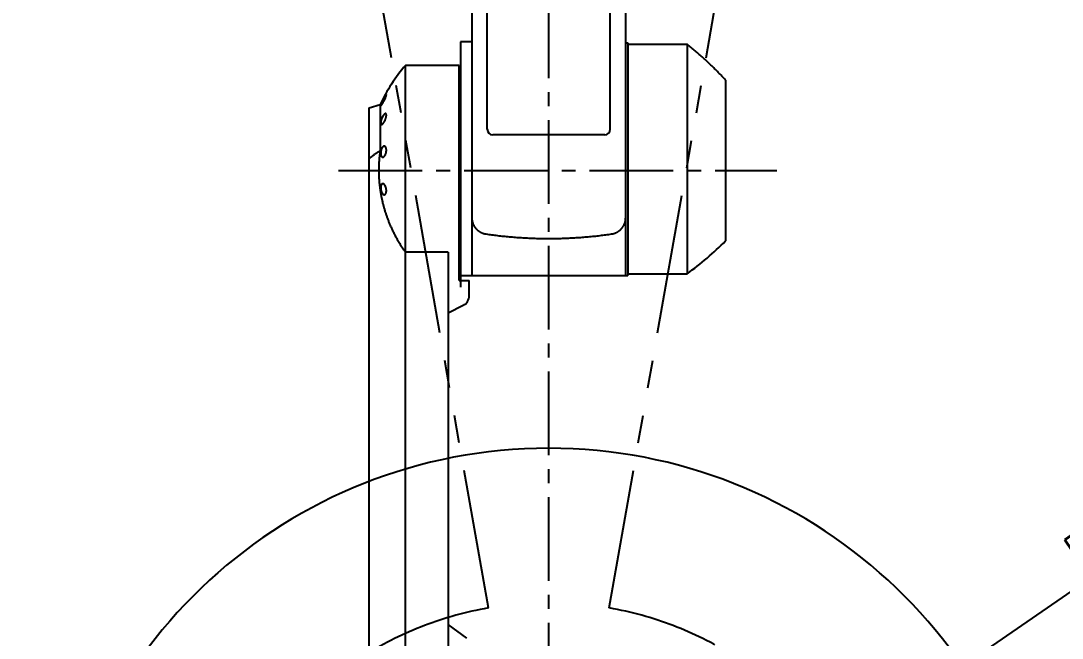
# Model space of a CAD drawing. Extents: x -15505 to -9955, y 1127 to 4348.
# Drawn here: x -14601 to -13653, y 3004 to 3566 of the extents above; entities that cross this region are included whole.
import ezdxf

# ---------------------------------------------------------------- set-up
doc = ezdxf.new("R2010")
doc.units = 0
doc.header["$LTSCALE"] = 4
doc.header["$MEASUREMENT"] = 0
doc.linetypes.add('CENTRE2', pattern=[28.575, 19.05, -3.175, 3.175, -3.175])
doc.linetypes.add('PHANTOM2', pattern=[31.75, 15.875, -3.175, 3.175, -3.175, 3.175, -3.175])
doc.layers.get('0').update_dxf_attribs({"linetype": 'CONTINUOUS'})
doc.layers.get('DEFPOINTS').update_dxf_attribs({"linetype": 'CONTINUOUS'})
for name, color, linetype in [('01', 7, 'CONTINUOUS'), ('01CENTER', 5, 'CENTRE2'), ('01HOSO', 6, 'CONTINUOUS'), ('02', 5, 'CONTINUOUS'), ('10', 1, 'CONTINUOUS')]:
    doc.layers.add(name, color=color, linetype=linetype)
doc.styles.add('BIGFONT', font='ROMANS.SHX', dxfattribs={"bigfont": 'bigfont'})
doc.dimstyles.new('L-IN', dxfattribs={"dimscale": 10, "dimtxt": 3.2, "dimasz": 2.5, "dimexe": 1, "dimexo": 1, "dimgap": 1, "dimtad": 1, "dimdec": 0, "dimtxsty": 'BIGFONT', "dimblk": 'YA-IN', "dimblk1": 'OPEN', "dimblk2": 'OPEN', "dimsah": 1, "dimcen": 0, "dimclrd": 256, "dimclre": 256, "dimclrt": 256, "dimazin": 3, "dimtp": 0.1, "dimtm": 0.2, "dimtfac": 0.625, "dimtdec": 0, "dimtmove": 0, "dimatfit": 3, "dimtolj": 1})

# ---------------------------------------------------------------- blocks, each defined once
blk = doc.blocks.new('_OPEN')
at = {"color": 0, "linetype": 'BYBLOCK'}
for p, q in [((-1, 0.167), (0, 0)), ((0, 0), (-1, -0.167)), ((0, 0), (-1, 0))]:
    blk.add_line(p, q, dxfattribs=at)
blk = doc.blocks.new('*D31')
at = {"linetype": 'BYBLOCK'}
for p, q in [((-14310.1, 3798.13), (-14322.17, 3866.54)), ((-14120, 1675), (-14120, 1555.77))]:
    blk.add_line(p, q, dxfattribs=at)
blk.add_arc((-14120, 2720), 1154.23, 101.24102, 268.75898, dxfattribs=at)
at = {"layer": 'DEFPOINTS', "color": 0, "linetype": 'BYBLOCK'}
for p in [(-14120, 4020), (-14308.37, 3788.28), (-15179.83, 3177.17), (-14175.01, 3032), (-14120, 1685)]:
    blk.add_point(p, dxfattribs=at)
at = {"linetype": 'BYBLOCK', "xscale": 25, "yscale": 25, "zscale": 25}
for p, rotation in [((-14320.43, 3856.69), 10.62051160187568), ((-14120, 1565.77), 359.3794883981237)]:
    blk.add_blockref('_OPEN', p, dxfattribs=dict(at, rotation=rotation))
at = {"linetype": 'BYBLOCK', "insert": (-15243.93, 2621.67), "char_height": 32, "attachment_point": 5, "rotation": 275, "style": 'BIGFONT'}
blk.add_mtext('\\A1;170°', dxfattribs=at)
blk = doc.blocks.new('YA-IN')
at = {"color": 0, "linetype": 'BYBLOCK'}
for p, q in [((0, 0), (-1, 0.167)), ((-1, -0.167), (0, 0)), ((0, 0), (-1, 0))]:
    blk.add_line(p, q, dxfattribs=at)
blk = doc.blocks.new('*D30')
at = {"linetype": 'BYBLOCK'}
blk.add_arc((-14120, 2720), 1262.13, 91.13492, 258.86508, dxfattribs=at)
at = {"layer": 'DEFPOINTS', "color": 0, "linetype": 'BYBLOCK'}
for p in [(-14120, 4020), (-15174.5, 3413.55), (-14199.4, 2269.7), (-14120, 1685), (-14360.46, 1356.28)]:
    blk.add_point(p, dxfattribs=at)
at = {"linetype": 'BYBLOCK', "xscale": 25, "yscale": 25, "zscale": 25}
for p, rotation in [((-14120, 3982.13), 0.5674595163755266), ((-14339.17, 1477.04), 349.432540483624)]:
    blk.add_blockref('_OPEN', p, dxfattribs=dict(at, rotation=rotation))
at = {"linetype": 'BYBLOCK', "insert": (-15403.23, 2832.27), "char_height": 32, "attachment_point": 5, "rotation": 85, "style": 'BIGFONT'}
blk.add_mtext('\\A1;170°', dxfattribs=at)
blk = doc.blocks.new('*D32')
at = {"linetype": 'BYBLOCK'}
blk.add_line((-14120, 2720), (-15328.97, 3342.37), dxfattribs=at)
at = {"layer": 'DEFPOINTS', "color": 0, "linetype": 'BYBLOCK'}
for p in [(-15351.2, 3353.81), (-14120, 2720)]:
    blk.add_point(p, dxfattribs=at)
at = {"linetype": 'BYBLOCK', "xscale": 25, "yscale": 25, "zscale": 25, "rotation": 152.7609119249374}
blk.add_blockref('_OPEN', (-15351.2, 3353.81), dxfattribs=at)
at = {"linetype": 'BYBLOCK', "insert": (-14712.58, 3054.3), "char_height": 32, "attachment_point": 5, "rotation": 332.76091, "style": 'BIGFONT'}
blk.add_mtext('\\A1;R1385', dxfattribs=at)
blk = doc.blocks.new('*D33')
at = {"linetype": 'BYBLOCK'}
blk.add_line((-14120, 2720), (-13246.71, 3320.38), dxfattribs=at)
at = {"layer": 'DEFPOINTS', "color": 0, "linetype": 'BYBLOCK'}
for p in [(-13226.11, 3334.55), (-14120, 2720)]:
    blk.add_point(p, dxfattribs=at)
at = {"linetype": 'BYBLOCK', "xscale": 25, "yscale": 25, "zscale": 25, "rotation": 34.50852298766802}
blk.add_blockref('_OPEN', (-13226.11, 3334.55), dxfattribs=at)
at = {"linetype": 'BYBLOCK', "insert": (-13588.6, 3116.89), "char_height": 32, "attachment_point": 5, "rotation": 34.50852, "style": 'BIGFONT'}
blk.add_mtext('\\A1;R1085', dxfattribs=at)
blk = doc.blocks.new('*D37')
at = {"linetype": 'BYBLOCK'}
blk.add_arc((-14120, 2720), 1262.13, 281.13492, 88.86508, dxfattribs=at)
at = {"layer": 'DEFPOINTS', "color": 0, "linetype": 'BYBLOCK'}
for p in [(-14120, 4020), (-14040.6, 2269.7), (-12961.09, 2220.09), (-14120, 1685), (-13879.54, 1356.28)]:
    blk.add_point(p, dxfattribs=at)
at = {"linetype": 'BYBLOCK', "xscale": 25, "yscale": 25, "zscale": 25}
for p, rotation in [((-14120, 3982.13), 179.4325404836243), ((-13900.83, 1477.04), 190.5674595163755)]:
    blk.add_blockref('_OPEN', p, dxfattribs=dict(at, rotation=rotation))
at = {"linetype": 'BYBLOCK', "insert": (-12836.77, 2832.27), "char_height": 32, "attachment_point": 5, "rotation": 275, "style": 'BIGFONT'}
blk.add_mtext('\\A1;170°', dxfattribs=at)
blk = doc.blocks.new('*D36')
at = {"linetype": 'BYBLOCK'}
for p, q in [((-13929.9, 3798.13), (-13917.83, 3866.54)), ((-14120, 1675), (-14120, 1555.77))]:
    blk.add_line(p, q, dxfattribs=at)
blk.add_arc((-14120, 2720), 1154.23, 271.24102, 78.75898, dxfattribs=at)
at = {"layer": 'DEFPOINTS', "color": 0, "linetype": 'BYBLOCK'}
for p in [(-14120, 4020), (-13931.63, 3788.28), (-14064.99, 3032), (-13155.66, 2085.74), (-14120, 1685)]:
    blk.add_point(p, dxfattribs=at)
at = {"linetype": 'BYBLOCK', "xscale": 25, "yscale": 25, "zscale": 25}
for p, rotation in [((-13919.57, 3856.69), 169.3794883981235), ((-14120, 1565.77), 180.6205116018764)]:
    blk.add_blockref('_OPEN', p, dxfattribs=dict(at, rotation=rotation))
at = {"linetype": 'BYBLOCK', "insert": (-12996.07, 2621.67), "char_height": 32, "attachment_point": 5, "rotation": 85, "style": 'BIGFONT'}
blk.add_mtext('\\A1;170°', dxfattribs=at)

msp = doc.modelspace()

# ---------------------------------------------------------------- linework, layer by layer
at = {"layer": '01', "linetype": 'CONTINUOUS'}
for p, q in [((-14190, 3691), (-14190, 3334.5)), ((-14050, 3691), (-14050, 3334.5)), ((-14200.5, 3547), (-14200.5, 3323.78)), ((-14190, 3547), (-14200.5, 3547)), ((-14050, 3546.21), (-14048, 3546.21)), ((-14048, 3544.71), (-13994, 3544.71)), ((-14201.5, 3525.5), (-14250.5, 3525.5)), ((-14201.5, 3330), (-14201.5, 3525.5)), ((-13959, 3512.23), (-13959, 3366)), ((-14200.5, 3507), (-14201.5, 3507)), ((-14283.5, 3487), (-14273.5, 3490)), ((-14283.5, 2804), (-14283.5, 3487)), ((-14200.5, 3353), (-14201.5, 3353)), ((-14201.5, 3330), (-14192.5, 3330)), ((-14200.5, 3334.5), (-14190, 3334.5)), ((-14192.5, 3316.04), (-14192.5, 3330)), ((-14050.12, 3334.5), (-14050.09, 3334.5)), ((-14050, 3334.5), (-14048, 3334.5)), ((-14048, 3336), (-13994, 3336)), ((-14197.84, 3307.19), (-14211.5, 3300)), ((-14211.5, 3300), (-14211.5, 3017)), ((-14194.58, 3004.5), (-14211.5, 3017))]:
    msp.add_line(p, q, dxfattribs=at)
for centre, radius, start, end in [((-14137.37, 3427), 150, 138.95568, 155.16693), ((-14171.16, 3578.1), 300, 306.19494, 315.00765), ((-14202.5, 3316.04), 10, 297.75854, 360)]:
    msp.add_arc(centre, radius, start, end, dxfattribs=at)
for points, knots in [([(-13959, 3512.23), (-13960.09, 3513.39), (-13962.27, 3515.73), (-13965.61, 3519.17), (-13968.99, 3522.56), (-13972.42, 3525.9), (-13975.9, 3529.18), (-13979.43, 3532.4), (-13983.01, 3535.57), (-13986.63, 3538.68), (-13990.29, 3541.73), (-13992.76, 3543.72), (-13994, 3544.71)], [0, 0, 0, 0, 4.792308, 9.587415, 14.377933, 19.164173, 23.946443, 28.725041, 33.500149, 38.271935, 43.04058, 47.798504, 47.798504, 47.798504, 47.798504]), ([(-14273.5, 3448.06), (-14273.51, 3448.06), (-14273.52, 3448.06), (-14273.54, 3448.07), (-14273.55, 3448.07)], [0, 0, 0, 0, 0.02327399, 0.04656266, 0.04656266, 0.04656266, 0.04656266]), ([(-14189.88, 3334.5), (-14188.29, 3334.5), (-14185.08, 3334.5), (-14180.24, 3334.49), (-14175.38, 3334.48), (-14170.54, 3334.46), (-14165.7, 3334.45), (-14160.87, 3334.43), (-14156.05, 3334.41), (-14151.23, 3334.39), (-14146.42, 3334.38), (-14141.61, 3334.37), (-14136.8, 3334.35), (-14132, 3334.34), (-14127.2, 3334.34), (-14122.4, 3334.34), (-14117.6, 3334.34), (-14112.8, 3334.34), (-14108, 3334.34), (-14103.2, 3334.35), (-14098.39, 3334.37), (-14093.58, 3334.38), (-14088.77, 3334.39), (-14083.95, 3334.41), (-14079.13, 3334.43), (-14074.3, 3334.45), (-14069.46, 3334.46), (-14064.62, 3334.48), (-14059.76, 3334.49), (-14054.92, 3334.5), (-14051.71, 3334.5), (-14050.12, 3334.5)], [0, 0, 0, 0, 4.7695, 9.642114, 14.500098, 19.345624, 24.180882, 29.0081, 33.829509, 38.647121, 43.461485, 48.272533, 53.080179, 57.884251, 62.68458, 67.482098, 72.27867, 77.076188, 81.876516, 86.680589, 91.488234, 96.299282, 101.113647, 105.931259, 110.752667, 115.579886, 120.415143, 125.26067, 130.118654, 134.991267, 139.760767, 139.760767, 139.760767, 139.760767]), ([(-14050.12, 3334.5), (-14050.12, 3334.5), (-14050.12, 3334.5), (-14050.12, 3334.5), (-14050.12, 3334.5), (-14050.11, 3334.5), (-14050.11, 3334.5), (-14050.11, 3334.5), (-14050.11, 3334.5), (-14050.11, 3334.5), (-14050.11, 3334.5), (-14050.11, 3334.5), (-14050.11, 3334.5), (-14050.1, 3334.5), (-14050.1, 3334.5), (-14050.1, 3334.5), (-14050.1, 3334.5), (-14050.1, 3334.5), (-14050.1, 3334.5), (-14050.09, 3334.5), (-14050.09, 3334.5), (-14050.09, 3334.5), (-14050.09, 3334.5), (-14050.09, 3334.5), (-14050.08, 3334.5), (-14050.08, 3334.5), (-14050.08, 3334.5), (-14050.08, 3334.5), (-14050.08, 3334.5), (-14050.08, 3334.5), (-14050.08, 3334.5), (-14050.07, 3334.5), (-14050.07, 3334.5), (-14050.07, 3334.5), (-14050.07, 3334.5), (-14050.07, 3334.5), (-14050.07, 3334.5), (-14050.07, 3334.5), (-14050.06, 3334.5), (-14050.06, 3334.5), (-14050.06, 3334.5), (-14050.06, 3334.5), (-14050.06, 3334.5), (-14050.06, 3334.5), (-14050.06, 3334.5), (-14050.06, 3334.5), (-14050.05, 3334.5), (-14050.05, 3334.5), (-14050.05, 3334.5), (-14050.05, 3334.5), (-14050.05, 3334.5), (-14050.05, 3334.5), (-14050.05, 3334.5), (-14050.04, 3334.5), (-14050.04, 3334.5), (-14050.04, 3334.5), (-14050.04, 3334.49), (-14050.04, 3334.49), (-14050.04, 3334.49), (-14050.04, 3334.49), (-14050.04, 3334.49), (-14050.03, 3334.49), (-14050.03, 3334.49), (-14050.03, 3334.49), (-14050.03, 3334.49), (-14050.03, 3334.49), (-14050.03, 3334.49), (-14050.03, 3334.49), (-14050.02, 3334.49), (-14050.02, 3334.49), (-14050.02, 3334.49), (-14050.02, 3334.49), (-14050.02, 3334.49), (-14050.02, 3334.49), (-14050.02, 3334.49), (-14050.02, 3334.49), (-14050.01, 3334.49), (-14050.01, 3334.49), (-14050.01, 3334.49), (-14050.01, 3334.49), (-14050.01, 3334.49), (-14050.01, 3334.49), (-14050.01, 3334.5), (-14050.01, 3334.5), (-14050, 3334.5), (-14050, 3334.5), (-14050, 3334.5), (-14050, 3334.5), (-14050, 3334.5), (-14050, 3334.5), (-14050, 3334.5)], [0, 0, 0, 0, 0.0012569, 0.0026044, 0.0038838, 0.0051691, 0.0065946, 0.0079023, 0.0093454, 0.0106185, 0.0120058, 0.0135166, 0.0147387, 0.0160517, 0.0174932, 0.0191424, 0.0204048, 0.0218549, 0.0236231, 0.0257516, 0.0279692, 0.0300913, 0.0320288, 0.0337493, 0.0353077, 0.0367569, 0.0381228, 0.039418, 0.0406501, 0.0423957, 0.0440469, 0.0456281, 0.0471563, 0.0486444, 0.0500984, 0.051518, 0.0529026, 0.0542517, 0.0555658, 0.056847, 0.0580973, 0.0593183, 0.0605111, 0.0620599, 0.063563, 0.0650223, 0.0664393, 0.0678153, 0.0691516, 0.070449, 0.0717102, 0.0729392, 0.0741376, 0.0755951, 0.0770102, 0.0783853, 0.0797225, 0.081024, 0.0822913, 0.083526, 0.0847297, 0.0861347, 0.0874987, 0.0888235, 0.0901106, 0.0913615, 0.0925774, 0.0939532, 0.0952847, 0.0965736, 0.0978254, 0.0990487, 0.1002506, 0.1016045, 0.1029623, 0.1042077, 0.1054067, 0.1066289, 0.1079987, 0.1093013, 0.1105319, 0.1118455, 0.1130575, 0.1142995, 0.1155423, 0.1167678, 0.1179578, 0.119233, 0.1204729, 0.1220719, 0.1220719, 0.1220719, 0.1220719])]:
    msp.add_open_spline(points, degree=3, knots=knots, dxfattribs=at)
msp.add_open_spline([(-14050.12, 3334.5), (-14050.11, 3334.5), (-14050.1, 3334.5), (-14050.09, 3334.5)], degree=3, dxfattribs=at)
at = {"layer": '01CENTER'}
for p, q in [((-14120, 1685), (-14120, 4262.08)), ((-14311.43, 3430), (-13912.32, 3430))]:
    msp.add_line(p, q, dxfattribs=at)
at = {"layer": '01HOSO', "linetype": 'CONTINUOUS'}
for p, q in [((-14176, 3467.4), (-14176, 3691)), ((-14064, 3467.4), (-14064, 3691)), ((-14048, 3546.21), (-14048, 3334.5)), ((-13994, 3544.71), (-13994, 3336)), ((-14250.5, 2766), (-14250.5, 3525.5)), ((-14273.5, 3490), (-14273.5, 3448.06)), ((-14069, 3462.4), (-14171, 3462.4)), ((-14177.17, 3372.61), (-14177.23, 3372.2)), ((-14211.5, 3355.7), (-14250.5, 3355.7)), ((-14211.5, 3355.7), (-14211.5, 3300)), ((-14211.5, 3017), (-14211.5, 2954.95))]:
    msp.add_line(p, q, dxfattribs=at)
for centre, start, end in [((-14171, 3467.4), 180, 270), ((-14069, 3467.4), 270, 0)]:
    msp.add_arc(centre, 5, start, end, dxfattribs=at)
for points, knots in [([(-14267.94, 3498.75), (-14267.94, 3498.75), (-14267.96, 3498.75), (-14267.98, 3498.74), (-14268.02, 3498.73), (-14268.06, 3498.7), (-14268.11, 3498.67), (-14268.15, 3498.62), (-14268.21, 3498.57), (-14268.27, 3498.51), (-14268.33, 3498.44), (-14268.4, 3498.36), (-14268.47, 3498.28), (-14268.54, 3498.18), (-14268.62, 3498.07), (-14268.71, 3497.96), (-14268.8, 3497.83), (-14268.89, 3497.7), (-14268.98, 3497.56), (-14269.08, 3497.41), (-14269.19, 3497.25), (-14269.29, 3497.08), (-14269.4, 3496.9), (-14269.51, 3496.72), (-14269.62, 3496.53), (-14269.74, 3496.33), (-14269.86, 3496.13), (-14269.98, 3495.92), (-14270.1, 3495.71), (-14270.22, 3495.5), (-14270.33, 3495.28), (-14270.45, 3495.06), (-14270.57, 3494.84), (-14270.68, 3494.62), (-14270.8, 3494.4), (-14270.91, 3494.19), (-14271.02, 3493.97), (-14271.09, 3493.82), (-14271.13, 3493.75)], [0, 0, 0, 0, 0.010888, 0.043661, 0.083372, 0.131023, 0.187273, 0.252484, 0.326996, 0.410987, 0.504601, 0.607994, 0.721159, 0.844213, 0.977082, 1.119761, 1.272194, 1.434163, 1.605614, 1.78624, 1.975878, 2.174114, 2.380643, 2.595112, 2.817088, 3.046039, 3.280955, 3.520871, 3.764283, 4.009977, 4.2572, 4.505444, 4.754053, 5.002294, 5.249729, 5.495741, 5.740009, 5.981987, 5.981987, 5.981987, 5.981987]), ([(-14269.79, 3493.75), (-14269.75, 3493.83), (-14269.67, 3493.98), (-14269.56, 3494.22), (-14269.44, 3494.45), (-14269.34, 3494.68), (-14269.23, 3494.9), (-14269.12, 3495.12), (-14269.02, 3495.34), (-14268.93, 3495.55), (-14268.83, 3495.76), (-14268.74, 3495.96), (-14268.66, 3496.16), (-14268.58, 3496.35), (-14268.5, 3496.53), (-14268.43, 3496.71), (-14268.36, 3496.88), (-14268.29, 3497.05), (-14268.23, 3497.2), (-14268.18, 3497.35), (-14268.12, 3497.5), (-14268.08, 3497.63), (-14268.03, 3497.76), (-14268, 3497.88), (-14267.96, 3497.99), (-14267.93, 3498.1), (-14267.91, 3498.2), (-14267.89, 3498.29), (-14267.87, 3498.37), (-14267.86, 3498.44), (-14267.85, 3498.51), (-14267.85, 3498.57), (-14267.85, 3498.62), (-14267.85, 3498.66), (-14267.86, 3498.69), (-14267.88, 3498.72), (-14267.9, 3498.74), (-14267.92, 3498.75), (-14267.93, 3498.75), (-14267.94, 3498.75)], [0, 0, 0, 0, 0.26157, 0.521041, 0.777696, 1.031021, 1.280254, 1.524982, 1.764531, 1.998536, 2.22649, 2.447972, 2.662688, 2.87023, 3.07043, 3.262913, 3.447613, 3.624289, 3.792749, 3.952992, 4.104788, 4.248173, 4.383047, 4.509337, 4.627114, 4.736259, 4.836856, 4.928896, 5.012373, 5.087413, 5.154033, 5.212402, 5.262741, 5.305379, 5.340997, 5.370707, 5.396523, 5.421498, 5.438207, 5.438207, 5.438207, 5.438207]), ([(-14271.13, 3493.75), (-14271.17, 3493.67), (-14271.25, 3493.52), (-14271.36, 3493.29), (-14271.47, 3493.06), (-14271.58, 3492.83), (-14271.68, 3492.61), (-14271.78, 3492.39), (-14271.88, 3492.18), (-14271.97, 3491.98), (-14272.06, 3491.78), (-14272.14, 3491.58), (-14272.22, 3491.39), (-14272.3, 3491.21), (-14272.37, 3491.03), (-14272.44, 3490.86), (-14272.51, 3490.7), (-14272.57, 3490.54), (-14272.63, 3490.39), (-14272.68, 3490.24), (-14272.73, 3490.1), (-14272.78, 3489.97), (-14272.82, 3489.84), (-14272.86, 3489.72), (-14272.89, 3489.61), (-14272.92, 3489.5), (-14272.95, 3489.4), (-14272.97, 3489.31), (-14272.99, 3489.22), (-14273.01, 3489.14), (-14273.02, 3489.07), (-14273.03, 3489), (-14273.03, 3488.95), (-14273.03, 3488.9), (-14273.03, 3488.85), (-14273.02, 3488.82), (-14273.01, 3488.79), (-14272.99, 3488.77), (-14272.97, 3488.75), (-14272.96, 3488.75), (-14272.95, 3488.75), (-14272.95, 3488.75)], [0, 0, 0, 0, 0.260803, 0.519053, 0.773641, 1.023684, 1.268095, 1.506478, 1.738527, 1.964194, 2.183281, 2.395575, 2.601098, 2.799621, 2.991199, 3.175719, 3.353082, 3.523352, 3.686355, 3.842144, 3.990648, 4.131743, 4.265502, 4.39178, 4.510548, 4.621805, 4.72541, 4.821405, 4.909728, 4.990316, 5.063243, 5.128478, 5.186101, 5.236279, 5.279217, 5.315394, 5.345591, 5.371195, 5.394525, 5.418569, 5.421877, 5.421877, 5.421877, 5.421877]), ([(-14272.95, 3488.75), (-14272.94, 3488.75), (-14272.92, 3488.75), (-14272.89, 3488.76), (-14272.85, 3488.78), (-14272.81, 3488.81), (-14272.77, 3488.84), (-14272.72, 3488.89), (-14272.67, 3488.94), (-14272.62, 3489), (-14272.56, 3489.06), (-14272.5, 3489.14), (-14272.43, 3489.22), (-14272.36, 3489.31), (-14272.29, 3489.41), (-14272.21, 3489.52), (-14272.13, 3489.64), (-14272.05, 3489.76), (-14271.96, 3489.89), (-14271.87, 3490.04), (-14271.77, 3490.19), (-14271.67, 3490.35), (-14271.56, 3490.52), (-14271.46, 3490.7), (-14271.35, 3490.88), (-14271.23, 3491.08), (-14271.12, 3491.28), (-14271, 3491.48), (-14270.88, 3491.69), (-14270.76, 3491.91), (-14270.64, 3492.13), (-14270.52, 3492.36), (-14270.39, 3492.58), (-14270.27, 3492.81), (-14270.15, 3493.05), (-14270.03, 3493.28), (-14269.91, 3493.52), (-14269.83, 3493.67), (-14269.79, 3493.75)], [0, 0, 0, 0, 0.024279, 0.057318, 0.096979, 0.143987, 0.19878, 0.261621, 0.332777, 0.412361, 0.500484, 0.597371, 0.703086, 0.817738, 0.941437, 1.074273, 1.216395, 1.36779, 1.528628, 1.698886, 1.878615, 2.067904, 2.266688, 2.474773, 2.69141, 2.915968, 3.147451, 3.385053, 3.628197, 3.876329, 4.128901, 4.385116, 4.644339, 4.90561, 5.168463, 5.432173, 5.695894, 5.958898, 5.958898, 5.958898, 5.958898]), ([(-14268.62, 3481.67), (-14268.63, 3481.67), (-14268.67, 3481.67), (-14268.74, 3481.66), (-14268.83, 3481.64), (-14268.93, 3481.61), (-14269.02, 3481.57), (-14269.12, 3481.52), (-14269.23, 3481.46), (-14269.33, 3481.39), (-14269.44, 3481.31), (-14269.56, 3481.22), (-14269.67, 3481.11), (-14269.79, 3481), (-14269.91, 3480.88), (-14270.02, 3480.75), (-14270.14, 3480.61), (-14270.26, 3480.46), (-14270.38, 3480.31), (-14270.5, 3480.15), (-14270.62, 3479.98), (-14270.74, 3479.81), (-14270.85, 3479.63), (-14270.97, 3479.45), (-14271.08, 3479.26), (-14271.19, 3479.07), (-14271.29, 3478.88), (-14271.4, 3478.68), (-14271.5, 3478.49), (-14271.6, 3478.29), (-14271.69, 3478.09), (-14271.79, 3477.89), (-14271.88, 3477.69), (-14271.96, 3477.48), (-14272.05, 3477.28), (-14272.13, 3477.08), (-14272.21, 3476.87), (-14272.26, 3476.74), (-14272.28, 3476.67)], [0, 0, 0, 0, 0.037561, 0.123604, 0.215115, 0.312916, 0.417648, 0.529785, 0.6498, 0.777924, 0.91432, 1.059095, 1.21229, 1.373821, 1.543446, 1.720536, 1.904541, 2.094836, 2.290781, 2.491909, 2.697267, 2.906152, 3.118055, 3.332551, 3.549272, 3.767658, 3.987443, 4.208169, 4.429567, 4.651339, 4.87323, 5.095, 5.316339, 5.53723, 5.757439, 5.976675, 6.194898, 6.411801, 6.411801, 6.411801, 6.411801]), ([(-14268.62, 3476.67), (-14268.59, 3476.74), (-14268.54, 3476.89), (-14268.46, 3477.1), (-14268.39, 3477.32), (-14268.32, 3477.53), (-14268.26, 3477.74), (-14268.2, 3477.95), (-14268.15, 3478.15), (-14268.1, 3478.35), (-14268.06, 3478.55), (-14268.02, 3478.74), (-14267.98, 3478.92), (-14267.95, 3479.11), (-14267.92, 3479.28), (-14267.9, 3479.45), (-14267.88, 3479.62), (-14267.86, 3479.78), (-14267.85, 3479.94), (-14267.85, 3480.09), (-14267.85, 3480.24), (-14267.85, 3480.37), (-14267.86, 3480.51), (-14267.87, 3480.63), (-14267.89, 3480.76), (-14267.91, 3480.87), (-14267.93, 3480.98), (-14267.96, 3481.08), (-14267.99, 3481.17), (-14268.03, 3481.26), (-14268.07, 3481.34), (-14268.12, 3481.41), (-14268.17, 3481.47), (-14268.23, 3481.53), (-14268.29, 3481.57), (-14268.35, 3481.61), (-14268.42, 3481.64), (-14268.5, 3481.66), (-14268.56, 3481.67), (-14268.6, 3481.67), (-14268.62, 3481.67)], [0, 0, 0, 0, 0.233385, 0.463621, 0.690286, 0.913241, 1.132016, 1.346419, 1.556391, 1.761837, 1.962336, 2.157534, 2.347497, 2.532119, 2.711245, 2.884944, 3.052976, 3.215366, 3.37206, 3.522913, 3.668037, 3.807294, 3.940699, 4.068309, 4.19004, 4.30605, 4.416359, 4.521071, 4.620434, 4.7146, 4.803975, 4.888965, 4.970116, 5.048197, 5.124009, 5.198623, 5.273146, 5.348777, 5.426767, 5.470697, 5.470697, 5.470697, 5.470697]), ([(-14272.28, 3476.67), (-14272.31, 3476.6), (-14272.36, 3476.46), (-14272.43, 3476.26), (-14272.49, 3476.06), (-14272.55, 3475.86), (-14272.61, 3475.66), (-14272.67, 3475.46), (-14272.72, 3475.27), (-14272.77, 3475.08), (-14272.81, 3474.89), (-14272.85, 3474.71), (-14272.89, 3474.53), (-14272.92, 3474.35), (-14272.95, 3474.18), (-14272.97, 3474.01), (-14272.99, 3473.84), (-14273.01, 3473.68), (-14273.02, 3473.53), (-14273.03, 3473.38), (-14273.03, 3473.23), (-14273.03, 3473.09), (-14273.03, 3472.96), (-14273.02, 3472.83), (-14273.01, 3472.71), (-14273, 3472.59), (-14272.98, 3472.48), (-14272.96, 3472.38), (-14272.93, 3472.28), (-14272.9, 3472.19), (-14272.86, 3472.1), (-14272.83, 3472.03), (-14272.78, 3471.96), (-14272.74, 3471.89), (-14272.69, 3471.84), (-14272.64, 3471.79), (-14272.58, 3471.75), (-14272.52, 3471.72), (-14272.45, 3471.69), (-14272.38, 3471.68), (-14272.33, 3471.67), (-14272.29, 3471.67), (-14272.28, 3471.67)], [0, 0, 0, 0, 0.219268, 0.435693, 0.649002, 0.859214, 1.066057, 1.269407, 1.469216, 1.665191, 1.857345, 2.045464, 2.229332, 2.408959, 2.584055, 2.754531, 2.920292, 3.081063, 3.236851, 3.387466, 3.532734, 3.672684, 3.807111, 3.935989, 4.059321, 4.176987, 4.289105, 4.395683, 4.496768, 4.592593, 4.683305, 4.769234, 4.85071, 4.928175, 5.002313, 5.073773, 5.143354, 5.212051, 5.280847, 5.35086, 5.423169, 5.451949, 5.451949, 5.451949, 5.451949]), ([(-14272.28, 3471.67), (-14272.27, 3471.67), (-14272.23, 3471.67), (-14272.16, 3471.68), (-14272.07, 3471.7), (-14271.99, 3471.73), (-14271.89, 3471.76), (-14271.8, 3471.81), (-14271.7, 3471.87), (-14271.6, 3471.93), (-14271.5, 3472.01), (-14271.39, 3472.1), (-14271.28, 3472.2), (-14271.16, 3472.3), (-14271.05, 3472.42), (-14270.93, 3472.55), (-14270.81, 3472.69), (-14270.69, 3472.83), (-14270.57, 3472.99), (-14270.45, 3473.15), (-14270.33, 3473.32), (-14270.2, 3473.5), (-14270.08, 3473.69), (-14269.96, 3473.88), (-14269.84, 3474.07), (-14269.73, 3474.28), (-14269.61, 3474.48), (-14269.5, 3474.69), (-14269.39, 3474.91), (-14269.28, 3475.12), (-14269.17, 3475.34), (-14269.07, 3475.56), (-14268.97, 3475.78), (-14268.88, 3476.01), (-14268.79, 3476.23), (-14268.7, 3476.45), (-14268.65, 3476.6), (-14268.62, 3476.67)], [0, 0, 0, 0, 0.046857, 0.126789, 0.211875, 0.302936, 0.400667, 0.505639, 0.61846, 0.739539, 0.869345, 1.008135, 1.1561, 1.313147, 1.478901, 1.653069, 1.835101, 2.024692, 2.221433, 2.425039, 2.634984, 2.85077, 3.071927, 3.297847, 3.527943, 3.761669, 3.998421, 4.237464, 4.478395, 4.720526, 4.963272, 5.206097, 5.448372, 5.689728, 5.92953, 6.16746, 6.402931, 6.402931, 6.402931, 6.402931]), ([(-14269.79, 3452.08), (-14269.81, 3452.08), (-14269.86, 3452.08), (-14269.96, 3452.07), (-14270.08, 3452.05), (-14270.2, 3452.02), (-14270.32, 3451.98), (-14270.45, 3451.92), (-14270.57, 3451.86), (-14270.69, 3451.78), (-14270.81, 3451.7), (-14270.92, 3451.6), (-14271.04, 3451.5), (-14271.15, 3451.39), (-14271.26, 3451.28), (-14271.37, 3451.15), (-14271.47, 3451.02), (-14271.57, 3450.89), (-14271.67, 3450.74), (-14271.77, 3450.59), (-14271.86, 3450.44), (-14271.95, 3450.28), (-14272.04, 3450.12), (-14272.12, 3449.95), (-14272.2, 3449.78), (-14272.27, 3449.61), (-14272.35, 3449.43), (-14272.42, 3449.24), (-14272.48, 3449.06), (-14272.55, 3448.87), (-14272.61, 3448.68), (-14272.66, 3448.49), (-14272.71, 3448.29), (-14272.76, 3448.09), (-14272.81, 3447.89), (-14272.85, 3447.69), (-14272.88, 3447.49), (-14272.92, 3447.29), (-14272.94, 3447.15), (-14272.95, 3447.08)], [0, 0, 0, 0, 0.049319, 0.169181, 0.291807, 0.417813, 0.547538, 0.68122, 0.818906, 0.960434, 1.105834, 1.255006, 1.407991, 1.564641, 1.724919, 1.888685, 2.05577, 2.226113, 2.39947, 2.575808, 2.754921, 2.936685, 3.121031, 3.30772, 3.49676, 3.687949, 3.881165, 4.076373, 4.273305, 4.471966, 4.672154, 4.873668, 5.076486, 5.280273, 5.484953, 5.690308, 5.896003, 6.101988, 6.307881, 6.307881, 6.307881, 6.307881]), ([(-14267.94, 3447.08), (-14267.93, 3447.15), (-14267.91, 3447.29), (-14267.89, 3447.49), (-14267.87, 3447.69), (-14267.86, 3447.9), (-14267.85, 3448.1), (-14267.85, 3448.3), (-14267.85, 3448.49), (-14267.85, 3448.69), (-14267.86, 3448.88), (-14267.88, 3449.07), (-14267.89, 3449.25), (-14267.92, 3449.44), (-14267.94, 3449.61), (-14267.97, 3449.79), (-14268.01, 3449.96), (-14268.05, 3450.13), (-14268.09, 3450.29), (-14268.14, 3450.45), (-14268.19, 3450.6), (-14268.25, 3450.75), (-14268.31, 3450.89), (-14268.38, 3451.03), (-14268.45, 3451.16), (-14268.53, 3451.28), (-14268.61, 3451.4), (-14268.69, 3451.51), (-14268.78, 3451.61), (-14268.87, 3451.7), (-14268.96, 3451.78), (-14269.06, 3451.85), (-14269.16, 3451.92), (-14269.27, 3451.97), (-14269.38, 3452.01), (-14269.49, 3452.05), (-14269.6, 3452.07), (-14269.7, 3452.08), (-14269.77, 3452.08), (-14269.79, 3452.08)], [0, 0, 0, 0, 0.207143, 0.41286, 0.616877, 0.819258, 1.019738, 1.218205, 1.414652, 1.608788, 1.800675, 1.990114, 2.176941, 2.361189, 2.542571, 2.721095, 2.896612, 3.068924, 3.238059, 3.403756, 3.566, 3.724672, 3.879619, 4.030883, 4.178293, 4.321921, 4.461736, 4.597785, 4.730235, 4.859176, 4.984941, 5.107766, 5.228114, 5.346443, 5.463312, 5.579378, 5.695269, 5.811803, 5.880358, 5.880358, 5.880358, 5.880358]), ([(-14283.5, 3440.6), (-14283.31, 3440.78), (-14282.91, 3441.17), (-14282.27, 3441.75), (-14281.58, 3442.35), (-14280.83, 3442.97), (-14280.02, 3443.62), (-14279.14, 3444.29), (-14278.19, 3444.99), (-14277.16, 3445.72), (-14276.04, 3446.48), (-14274.83, 3447.27), (-14273.98, 3447.79), (-14273.55, 3448.07)], [0, 0, 0, 0, 0.810757, 1.670569, 2.583721, 3.554877, 4.589155, 5.692117, 6.869829, 8.128914, 9.476621, 10.920866, 12.470487, 12.470487, 12.470487, 12.470487]), ([(-14273.5, 3448.06), (-14273.56, 3447.64), (-14273.68, 3446.81), (-14273.85, 3445.55), (-14274, 3444.28), (-14274.14, 3443.01), (-14274.27, 3441.74), (-14274.38, 3440.46), (-14274.49, 3439.18), (-14274.57, 3437.89), (-14274.65, 3436.6), (-14274.71, 3435.31), (-14274.76, 3434.01), (-14274.8, 3432.72), (-14274.82, 3431.42), (-14274.83, 3430.12), (-14274.82, 3428.82), (-14274.8, 3427.52), (-14274.77, 3426.22), (-14274.72, 3424.92), (-14274.66, 3423.63), (-14274.59, 3422.34), (-14274.5, 3421.05), (-14274.4, 3419.77), (-14274.29, 3418.49), (-14274.16, 3417.22), (-14274.03, 3415.95), (-14273.88, 3414.68), (-14273.71, 3413.42), (-14273.54, 3412.17), (-14273.35, 3410.91), (-14273.15, 3409.66), (-14272.93, 3408.41), (-14272.71, 3407.17), (-14272.47, 3405.92), (-14272.21, 3404.68), (-14271.95, 3403.44), (-14271.67, 3402.19), (-14271.38, 3400.95), (-14271.07, 3399.7), (-14270.75, 3398.44), (-14270.42, 3397.19), (-14270.06, 3395.92), (-14269.7, 3394.65), (-14269.31, 3393.37), (-14268.91, 3392.08), (-14268.48, 3390.78), (-14268.04, 3389.46), (-14267.58, 3388.14), (-14267.09, 3386.79), (-14266.58, 3385.43), (-14266.05, 3384.05), (-14265.49, 3382.65), (-14264.9, 3381.23), (-14264.28, 3379.78), (-14263.62, 3378.3), (-14262.93, 3376.8), (-14262.21, 3375.27), (-14261.44, 3373.7), (-14260.62, 3372.1), (-14259.76, 3370.46), (-14258.84, 3368.78), (-14257.87, 3367.06), (-14256.83, 3365.29), (-14255.72, 3363.47), (-14254.54, 3361.6), (-14253.28, 3359.67), (-14251.93, 3357.69), (-14250.98, 3356.37), (-14250.5, 3355.7)], [0, 0, 0, 0, 1.26874, 2.539803, 3.813474, 5.090034, 6.369728, 7.652619, 8.938702, 10.227836, 11.519829, 12.814349, 14.11103, 15.409388, 16.708937, 18.009097, 19.309323, 20.609014, 21.90764, 23.204651, 24.499607, 25.792072, 27.081757, 28.368392, 29.651876, 30.932134, 32.209273, 33.483425, 34.754903, 36.024043, 37.291355, 38.557364, 39.822761, 41.088243, 42.354665, 43.622881, 44.893897, 46.168712, 47.448472, 48.734318, 50.027531, 51.329397, 52.641335, 53.964783, 55.301309, 56.65252, 58.02015, 59.405997, 60.811991, 62.240149, 63.692635, 65.17172, 66.679855, 68.219613, 69.793796, 71.405337, 73.057468, 74.75356, 76.497377, 78.292849, 80.144326, 82.056457, 84.034488, 86.083842, 88.210019, 90.421311, 92.72475, 95.118814, 97.600492, 97.600492, 97.600492, 97.600492]), ([(-14272.95, 3447.08), (-14272.95, 3447.02), (-14272.97, 3446.88), (-14272.99, 3446.68), (-14273.01, 3446.48), (-14273.02, 3446.28), (-14273.03, 3446.09), (-14273.03, 3445.89), (-14273.03, 3445.7), (-14273.03, 3445.5), (-14273.02, 3445.31), (-14273.01, 3445.13), (-14272.99, 3444.94), (-14272.97, 3444.76), (-14272.95, 3444.59), (-14272.92, 3444.42), (-14272.89, 3444.25), (-14272.85, 3444.09), (-14272.81, 3443.93), (-14272.77, 3443.77), (-14272.72, 3443.63), (-14272.67, 3443.48), (-14272.61, 3443.35), (-14272.55, 3443.21), (-14272.49, 3443.09), (-14272.43, 3442.97), (-14272.36, 3442.86), (-14272.28, 3442.75), (-14272.21, 3442.65), (-14272.13, 3442.56), (-14272.04, 3442.47), (-14271.95, 3442.39), (-14271.86, 3442.32), (-14271.77, 3442.26), (-14271.67, 3442.21), (-14271.57, 3442.16), (-14271.47, 3442.13), (-14271.36, 3442.1), (-14271.25, 3442.09), (-14271.17, 3442.08), (-14271.13, 3442.08), (-14271.13, 3442.08)], [0, 0, 0, 0, 0.202231, 0.403754, 0.604181, 0.803455, 1.001221, 1.197213, 1.391326, 1.583142, 1.772575, 1.9594, 2.14335, 2.324475, 2.502438, 2.676873, 2.847587, 3.014676, 3.178159, 3.33785, 3.49363, 3.645581, 3.793574, 3.937704, 4.077993, 4.214427, 4.347198, 4.476341, 4.602044, 4.724522, 4.843942, 4.960679, 5.075012, 5.187386, 5.298291, 5.408231, 5.517885, 5.627851, 5.738927, 5.851894, 5.858108, 5.858108, 5.858108, 5.858108]), ([(-14271.13, 3442.08), (-14271.09, 3442.08), (-14271.02, 3442.08), (-14270.9, 3442.1), (-14270.78, 3442.13), (-14270.66, 3442.17), (-14270.54, 3442.21), (-14270.42, 3442.27), (-14270.29, 3442.34), (-14270.17, 3442.43), (-14270.05, 3442.52), (-14269.93, 3442.62), (-14269.81, 3442.73), (-14269.69, 3442.85), (-14269.58, 3442.98), (-14269.47, 3443.12), (-14269.35, 3443.26), (-14269.25, 3443.41), (-14269.14, 3443.57), (-14269.04, 3443.74), (-14268.94, 3443.91), (-14268.85, 3444.09), (-14268.76, 3444.27), (-14268.67, 3444.46), (-14268.59, 3444.65), (-14268.51, 3444.84), (-14268.44, 3445.04), (-14268.37, 3445.24), (-14268.3, 3445.44), (-14268.24, 3445.64), (-14268.18, 3445.84), (-14268.13, 3446.05), (-14268.08, 3446.26), (-14268.04, 3446.46), (-14268, 3446.67), (-14267.97, 3446.88), (-14267.95, 3447.01), (-14267.94, 3447.08)], [0, 0, 0, 0, 0.109461, 0.228464, 0.351263, 0.478303, 0.60976, 0.745948, 0.887045, 1.033385, 1.185143, 1.342308, 1.504808, 1.672578, 1.845427, 2.023097, 2.205461, 2.392106, 2.582808, 2.777162, 2.974852, 3.175549, 3.378806, 3.584397, 3.791829, 4.0009, 4.211192, 4.422396, 4.63429, 4.846454, 5.058794, 5.270921, 5.48267, 5.693878, 5.904184, 6.113577, 6.321754, 6.321754, 6.321754, 6.321754]), ([(-14271.13, 3417.92), (-14271.13, 3417.92), (-14271.17, 3417.92), (-14271.25, 3417.91), (-14271.36, 3417.9), (-14271.47, 3417.87), (-14271.57, 3417.84), (-14271.67, 3417.79), (-14271.77, 3417.74), (-14271.86, 3417.68), (-14271.95, 3417.61), (-14272.04, 3417.53), (-14272.13, 3417.44), (-14272.21, 3417.35), (-14272.28, 3417.25), (-14272.36, 3417.14), (-14272.43, 3417.03), (-14272.49, 3416.91), (-14272.55, 3416.79), (-14272.61, 3416.65), (-14272.67, 3416.52), (-14272.72, 3416.37), (-14272.77, 3416.23), (-14272.81, 3416.07), (-14272.85, 3415.91), (-14272.89, 3415.75), (-14272.92, 3415.58), (-14272.95, 3415.41), (-14272.97, 3415.23), (-14272.99, 3415.06), (-14273.01, 3414.87), (-14273.02, 3414.69), (-14273.03, 3414.5), (-14273.03, 3414.3), (-14273.03, 3414.11), (-14273.03, 3413.91), (-14273.02, 3413.72), (-14273.01, 3413.52), (-14272.99, 3413.32), (-14272.97, 3413.12), (-14272.95, 3412.98), (-14272.95, 3412.92)], [0, 0, 0, 0, 0.00636, 0.119338, 0.230424, 0.340401, 0.450066, 0.560017, 0.670935, 0.783323, 0.897671, 1.014422, 1.133857, 1.25635, 1.38207, 1.511229, 1.644017, 1.780466, 1.92077, 2.064916, 2.212925, 2.364891, 2.52068, 2.680372, 2.843869, 3.011021, 3.181873, 3.356174, 3.533854, 3.714794, 3.898683, 4.085499, 4.274941, 4.466759, 4.660864, 4.856854, 5.054647, 5.253991, 5.454449, 5.655919, 5.858108, 5.858108, 5.858108, 5.858108]), ([(-14267.94, 3412.92), (-14267.95, 3412.99), (-14267.97, 3413.12), (-14268, 3413.33), (-14268.04, 3413.54), (-14268.08, 3413.74), (-14268.13, 3413.95), (-14268.18, 3414.16), (-14268.24, 3414.36), (-14268.3, 3414.56), (-14268.37, 3414.76), (-14268.44, 3414.96), (-14268.51, 3415.16), (-14268.59, 3415.35), (-14268.67, 3415.54), (-14268.76, 3415.73), (-14268.85, 3415.91), (-14268.94, 3416.09), (-14269.04, 3416.26), (-14269.14, 3416.43), (-14269.25, 3416.59), (-14269.35, 3416.74), (-14269.47, 3416.88), (-14269.58, 3417.02), (-14269.69, 3417.15), (-14269.81, 3417.27), (-14269.93, 3417.38), (-14270.05, 3417.48), (-14270.17, 3417.57), (-14270.29, 3417.66), (-14270.42, 3417.73), (-14270.54, 3417.79), (-14270.66, 3417.83), (-14270.78, 3417.87), (-14270.9, 3417.9), (-14271.02, 3417.92), (-14271.09, 3417.92), (-14271.13, 3417.92)], [0, 0, 0, 0, 0.208198, 0.41762, 0.627928, 0.839121, 1.05087, 1.263002, 1.475352, 1.687523, 1.899425, 2.110636, 2.320934, 2.530014, 2.737451, 2.943049, 3.146312, 3.347014, 3.54471, 3.739069, 3.929776, 4.116424, 4.298792, 4.476464, 4.649315, 4.817087, 4.979588, 5.136754, 5.288512, 5.434851, 5.575948, 5.712135, 5.843589, 5.970628, 6.093427, 6.212433, 6.321755, 6.321755, 6.321755, 6.321755]), ([(-14272.95, 3412.92), (-14272.94, 3412.85), (-14272.92, 3412.71), (-14272.88, 3412.51), (-14272.85, 3412.31), (-14272.81, 3412.11), (-14272.76, 3411.91), (-14272.71, 3411.71), (-14272.66, 3411.51), (-14272.61, 3411.32), (-14272.55, 3411.13), (-14272.48, 3410.94), (-14272.42, 3410.76), (-14272.35, 3410.57), (-14272.27, 3410.39), (-14272.2, 3410.22), (-14272.12, 3410.05), (-14272.04, 3409.88), (-14271.95, 3409.72), (-14271.86, 3409.56), (-14271.77, 3409.41), (-14271.67, 3409.26), (-14271.57, 3409.11), (-14271.47, 3408.98), (-14271.37, 3408.85), (-14271.26, 3408.72), (-14271.15, 3408.61), (-14271.04, 3408.5), (-14270.92, 3408.4), (-14270.81, 3408.3), (-14270.69, 3408.22), (-14270.57, 3408.14), (-14270.45, 3408.08), (-14270.32, 3408.03), (-14270.2, 3407.98), (-14270.08, 3407.95), (-14269.96, 3407.93), (-14269.86, 3407.92), (-14269.81, 3407.92), (-14269.79, 3407.92)], [0, 0, 0, 0, 0.205881, 0.411857, 0.61754, 0.822883, 1.027553, 1.231328, 1.434137, 1.635641, 1.835818, 2.03447, 2.231391, 2.42659, 2.619797, 2.810977, 3.000009, 3.18669, 3.371028, 3.552785, 3.731891, 3.908223, 4.081573, 4.251911, 4.418991, 4.582753, 4.743027, 4.899673, 5.052655, 5.201827, 5.347227, 5.488752, 5.626434, 5.760111, 5.88983, 6.015834, 6.13846, 6.25832, 6.307882, 6.307882, 6.307882, 6.307882]), ([(-14269.79, 3407.92), (-14269.77, 3407.92), (-14269.7, 3407.92), (-14269.6, 3407.93), (-14269.49, 3407.95), (-14269.38, 3407.99), (-14269.27, 3408.03), (-14269.16, 3408.08), (-14269.06, 3408.15), (-14268.96, 3408.22), (-14268.87, 3408.3), (-14268.78, 3408.39), (-14268.69, 3408.49), (-14268.61, 3408.6), (-14268.53, 3408.72), (-14268.45, 3408.84), (-14268.38, 3408.97), (-14268.31, 3409.1), (-14268.25, 3409.25), (-14268.19, 3409.39), (-14268.14, 3409.55), (-14268.09, 3409.71), (-14268.05, 3409.87), (-14268.01, 3410.04), (-14267.97, 3410.21), (-14267.94, 3410.39), (-14267.92, 3410.56), (-14267.89, 3410.75), (-14267.88, 3410.93), (-14267.86, 3411.12), (-14267.85, 3411.31), (-14267.85, 3411.51), (-14267.85, 3411.7), (-14267.85, 3411.9), (-14267.86, 3412.1), (-14267.87, 3412.31), (-14267.89, 3412.51), (-14267.91, 3412.71), (-14267.93, 3412.85), (-14267.94, 3412.92)], [0, 0, 0, 0, 0.068311, 0.18484, 0.300725, 0.416783, 0.533643, 0.651961, 0.772298, 0.89511, 1.02086, 1.149785, 1.282219, 1.418251, 1.558048, 1.701658, 1.849047, 2.000291, 2.155223, 2.313879, 2.476101, 2.641759, 2.810864, 2.983209, 3.158923, 3.337805, 3.519489, 3.703633, 3.890333, 4.079741, 4.271641, 4.465785, 4.662219, 4.860671, 5.061137, 5.263509, 5.467519, 5.673225, 5.880358, 5.880358, 5.880358, 5.880358]), ([(-14190, 3386.65), (-14190, 3386.48), (-14189.99, 3386.15), (-14189.97, 3385.66), (-14189.92, 3385.16), (-14189.86, 3384.66), (-14189.78, 3384.17), (-14189.68, 3383.67), (-14189.56, 3383.18), (-14189.42, 3382.68), (-14189.27, 3382.2), (-14189.09, 3381.71), (-14188.9, 3381.23), (-14188.69, 3380.75), (-14188.47, 3380.28), (-14188.22, 3379.82), (-14187.96, 3379.36), (-14187.68, 3378.91), (-14187.39, 3378.48), (-14187.08, 3378.05), (-14186.75, 3377.63), (-14186.41, 3377.22), (-14186.05, 3376.83), (-14185.68, 3376.45), (-14185.3, 3376.08), (-14184.9, 3375.72), (-14184.49, 3375.38), (-14184.07, 3375.05), (-14183.64, 3374.74), (-14183.2, 3374.44), (-14182.74, 3374.16), (-14182.28, 3373.9), (-14181.8, 3373.65), (-14181.32, 3373.42), (-14180.83, 3373.2), (-14180.34, 3373), (-14179.83, 3372.83), (-14179.32, 3372.66), (-14178.81, 3372.52), (-14178.28, 3372.39), (-14177.76, 3372.29), (-14177.41, 3372.23), (-14177.23, 3372.2)], [0, 0, 0, 0, 0.493107, 0.988789, 1.486918, 1.987365, 2.490147, 2.99564, 3.50404, 4.01507, 4.528474, 5.044184, 5.562197, 6.082578, 6.605059, 7.12892, 7.653967, 8.180468, 8.708418, 9.237639, 9.767691, 10.298108, 10.829108, 11.361035, 11.893556, 12.426238, 12.959061, 13.49216, 14.025887, 14.560298, 15.094741, 15.628957, 16.16334, 16.698071, 17.233072, 17.768164, 18.303137, 18.838128, 19.37346, 19.90895, 20.444149, 20.978591, 20.978591, 20.978591, 20.978591]), ([(-14062.77, 3372.2), (-14062.59, 3372.23), (-14062.24, 3372.29), (-14061.72, 3372.39), (-14061.19, 3372.52), (-14060.68, 3372.66), (-14060.17, 3372.83), (-14059.66, 3373), (-14059.17, 3373.2), (-14058.68, 3373.42), (-14058.2, 3373.65), (-14057.72, 3373.9), (-14057.26, 3374.16), (-14056.8, 3374.44), (-14056.36, 3374.74), (-14055.93, 3375.05), (-14055.51, 3375.38), (-14055.1, 3375.72), (-14054.7, 3376.08), (-14054.32, 3376.45), (-14053.95, 3376.83), (-14053.59, 3377.22), (-14053.25, 3377.63), (-14052.92, 3378.05), (-14052.61, 3378.48), (-14052.32, 3378.91), (-14052.04, 3379.36), (-14051.78, 3379.82), (-14051.53, 3380.28), (-14051.31, 3380.75), (-14051.1, 3381.23), (-14050.91, 3381.71), (-14050.73, 3382.2), (-14050.58, 3382.68), (-14050.44, 3383.18), (-14050.32, 3383.67), (-14050.22, 3384.17), (-14050.14, 3384.66), (-14050.08, 3385.16), (-14050.03, 3385.66), (-14050.01, 3386.15), (-14050, 3386.48), (-14050, 3386.65)], [0, 0, 0, 0, 0.534442, 1.069641, 1.605131, 2.140463, 2.675455, 3.210428, 3.745521, 4.280521, 4.815252, 5.349635, 5.883851, 6.418294, 6.952705, 7.486432, 8.019531, 8.552354, 9.085036, 9.617557, 10.149484, 10.680484, 11.2109, 11.740953, 12.270174, 12.798124, 13.324624, 13.84967, 14.373531, 14.896012, 15.416394, 15.934406, 16.450117, 16.963522, 17.474552, 17.982951, 18.488444, 18.991225, 19.491673, 19.989802, 20.485484, 20.978591, 20.978591, 20.978591, 20.978591]), ([(-14177.23, 3372.2), (-14175.49, 3371.95), (-14172, 3371.45), (-14166.72, 3370.78), (-14161.37, 3370.18), (-14155.97, 3369.66), (-14150.53, 3369.2), (-14145.03, 3368.82), (-14139.51, 3368.52), (-14133.95, 3368.29), (-14128.38, 3368.13), (-14122.79, 3368.05), (-14117.21, 3368.05), (-14111.62, 3368.13), (-14106.05, 3368.29), (-14100.49, 3368.52), (-14094.97, 3368.82), (-14089.47, 3369.2), (-14084.03, 3369.66), (-14078.63, 3370.18), (-14073.28, 3370.78), (-14068, 3371.45), (-14064.51, 3371.95), (-14062.77, 3372.2)], [0, 0, 0, 0, 5.268279, 10.59343, 15.971886, 21.39884, 26.86842, 32.374632, 37.911512, 43.472692, 49.050874, 54.638492, 60.229002, 65.81662, 71.394801, 76.955981, 82.492862, 87.999074, 93.468654, 98.895607, 104.274063, 109.599215, 114.867494, 114.867494, 114.867494, 114.867494])]:
    msp.add_open_spline(points, degree=3, knots=knots, dxfattribs=at)
at = {"layer": '10', "linetype": 'PHANTOM2', "ltscale": 2}
for p, q in [((-14175.01, 3032), (-14308.37, 3788.28)), ((-14064.99, 3032), (-13931.63, 3788.28))]:
    msp.add_line(p, q, dxfattribs=at)
at = {"layer": '10'}
for radius in [1384.76, 457.25]:
    msp.add_arc((-14120, 2720), radius, 280, 260, dxfattribs=at)
at = {"layer": '10', "linetype": 'PHANTOM2', "ltscale": 2}
for radius in [1084.76, 316.81]:
    msp.add_arc((-14120, 2720), radius, 100, 80, dxfattribs=at)

# ---------------------------------------------------------------- dimensions: what is measured, and where the dimension line sits
at = {"layer": '02'}
for base, line1, picture, middle in [((-15174.5, 3413.55), ((-14199.4, 2269.7), (-14360.46, 1356.28)), '*D30', (-15403.23, 2832.27)), ((-15179.83, 3177.17), ((-14175.01, 3032), (-14308.37, 3788.28)), '*D31', (-15243.93, 2621.67)), ((-12961.09, 2220.09), ((-14040.6, 2269.7), (-13879.54, 1356.28)), '*D37', (-12836.77, 2832.27)), ((-13155.66, 2085.74), ((-14064.99, 3032), (-13931.63, 3788.28)), '*D36', (-12996.07, 2621.67))]:
    dim = msp.add_angular_dim_2l(base=base, line1=line1, line2=((-14120, 1685), (-14120, 4020)), dimstyle='L-IN', override={"dimazin": 2}, dxfattribs=at)
    dim.commit()
    dim.dimension.update_dxf_attribs({"geometry": picture, "text_midpoint": middle})
dim = msp.add_radius_dim(center=(-14120, 2720), mpoint=(-15351.2, 3353.81), dimstyle='L-IN', dxfattribs=at)
dim.commit()
dim.dimension.update_dxf_attribs({"geometry": '*D32', "text_midpoint": (-14712.58, 3054.3)})
dim = msp.add_radius_dim(center=(-14120, 2720), mpoint=(-13226.11, 3334.55), dimstyle='L-IN', dxfattribs=at)
dim.commit()
dim.dimension.update_dxf_attribs({"geometry": '*D33', "text_midpoint": (-13573.87, 3095.46), "dimtype": 164})

doc.saveas('drawing.dxf')
